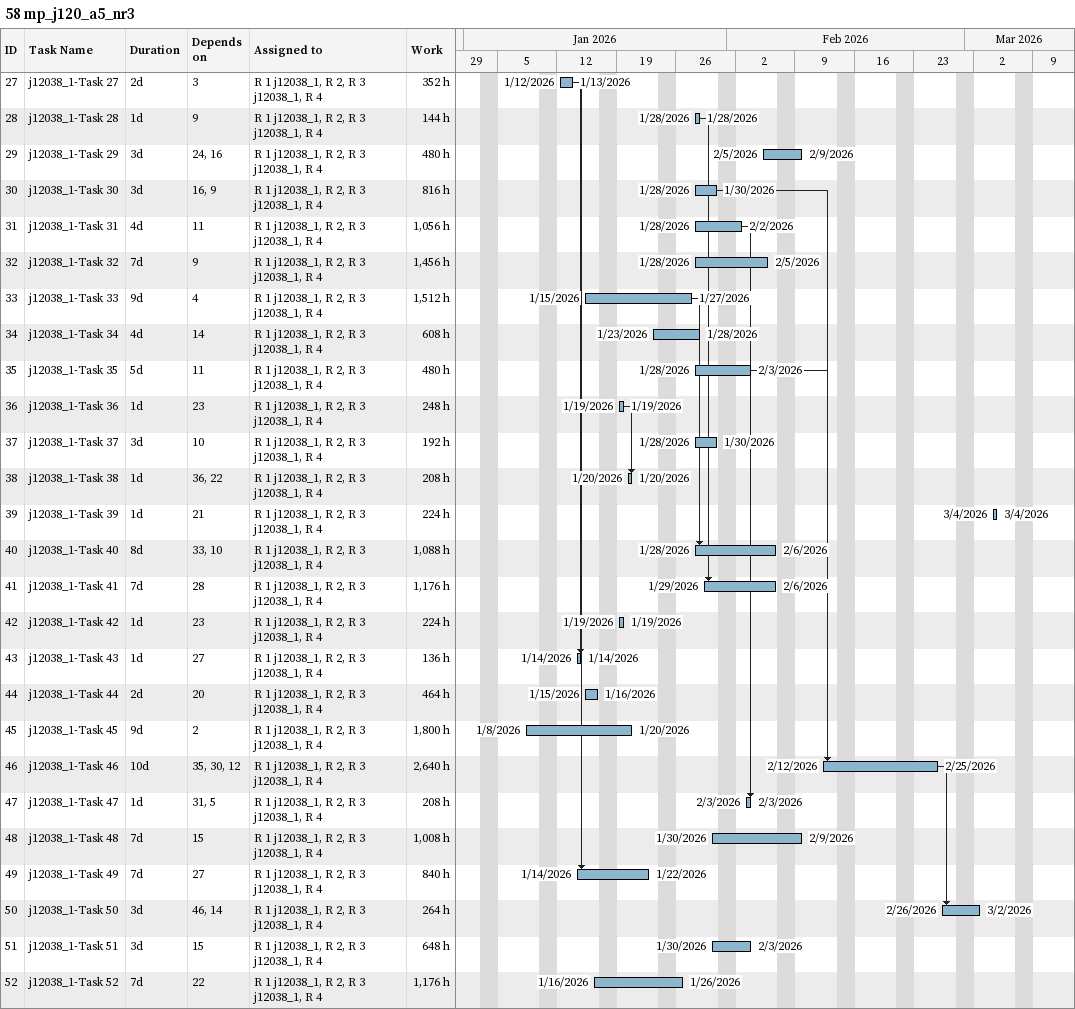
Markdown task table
58 mp_j120_a5_nr3

| ID | Task | Duration | Start | Finish | Predecessors | Resources | Work (h) |
|---|---|---|---|---|---|---|---|
| 27 | j12038_1-Task 27 | 2d | 2026-01-12 | 2026-01-13 | 3 | R 1 j12038_1, R 2, R 3 j12038_1, R 4 | 352 |
| 28 | j12038_1-Task 28 | 1d | 2026-01-28 | 2026-01-28 | 9 | R 1 j12038_1, R 2, R 3 j12038_1, R 4 | 144 |
| 29 | j12038_1-Task 29 | 3d | 2026-02-05 | 2026-02-09 | 24, 16 | R 1 j12038_1, R 2, R 3 j12038_1, R 4 | 480 |
| 30 | j12038_1-Task 30 | 3d | 2026-01-28 | 2026-01-30 | 16, 9 | R 1 j12038_1, R 2, R 3 j12038_1, R 4 | 816 |
| 31 | j12038_1-Task 31 | 4d | 2026-01-28 | 2026-02-02 | 11 | R 1 j12038_1, R 2, R 3 j12038_1, R 4 | 1056 |
| 32 | j12038_1-Task 32 | 7d | 2026-01-28 | 2026-02-05 | 9 | R 1 j12038_1, R 2, R 3 j12038_1, R 4 | 1456 |
| 33 | j12038_1-Task 33 | 9d | 2026-01-15 | 2026-01-27 | 4 | R 1 j12038_1, R 2, R 3 j12038_1, R 4 | 1512 |
| 34 | j12038_1-Task 34 | 4d | 2026-01-23 | 2026-01-28 | 14 | R 1 j12038_1, R 2, R 3 j12038_1, R 4 | 608 |
| 35 | j12038_1-Task 35 | 5d | 2026-01-28 | 2026-02-03 | 11 | R 1 j12038_1, R 2, R 3 j12038_1, R 4 | 480 |
| 36 | j12038_1-Task 36 | 1d | 2026-01-19 | 2026-01-19 | 23 | R 1 j12038_1, R 2, R 3 j12038_1, R 4 | 248 |
| 37 | j12038_1-Task 37 | 3d | 2026-01-28 | 2026-01-30 | 10 | R 1 j12038_1, R 2, R 3 j12038_1, R 4 | 192 |
| 38 | j12038_1-Task 38 | 1d | 2026-01-20 | 2026-01-20 | 36, 22 | R 1 j12038_1, R 2, R 3 j12038_1, R 4 | 208 |
| 39 | j12038_1-Task 39 | 1d | 2026-03-04 | 2026-03-04 | 21 | R 1 j12038_1, R 2, R 3 j12038_1, R 4 | 224 |
| 40 | j12038_1-Task 40 | 8d | 2026-01-28 | 2026-02-06 | 33, 10 | R 1 j12038_1, R 2, R 3 j12038_1, R 4 | 1088 |
| 41 | j12038_1-Task 41 | 7d | 2026-01-29 | 2026-02-06 | 28 | R 1 j12038_1, R 2, R 3 j12038_1, R 4 | 1176 |
| 42 | j12038_1-Task 42 | 1d | 2026-01-19 | 2026-01-19 | 23 | R 1 j12038_1, R 2, R 3 j12038_1, R 4 | 224 |
| 43 | j12038_1-Task 43 | 1d | 2026-01-14 | 2026-01-14 | 27 | R 1 j12038_1, R 2, R 3 j12038_1, R 4 | 136 |
| 44 | j12038_1-Task 44 | 2d | 2026-01-15 | 2026-01-16 | 20 | R 1 j12038_1, R 2, R 3 j12038_1, R 4 | 464 |
| 45 | j12038_1-Task 45 | 9d | 2026-01-08 | 2026-01-20 | 2 | R 1 j12038_1, R 2, R 3 j12038_1, R 4 | 1800 |
| 46 | j12038_1-Task 46 | 10d | 2026-02-12 | 2026-02-25 | 35, 30, 12 | R 1 j12038_1, R 2, R 3 j12038_1, R 4 | 2640 |
| 47 | j12038_1-Task 47 | 1d | 2026-02-03 | 2026-02-03 | 31, 5 | R 1 j12038_1, R 2, R 3 j12038_1, R 4 | 208 |
| 48 | j12038_1-Task 48 | 7d | 2026-01-30 | 2026-02-09 | 15 | R 1 j12038_1, R 2, R 3 j12038_1, R 4 | 1008 |
| 49 | j12038_1-Task 49 | 7d | 2026-01-14 | 2026-01-22 | 27 | R 1 j12038_1, R 2, R 3 j12038_1, R 4 | 840 |
| 50 | j12038_1-Task 50 | 3d | 2026-02-26 | 2026-03-02 | 46, 14 | R 1 j12038_1, R 2, R 3 j12038_1, R 4 | 264 |
| 51 | j12038_1-Task 51 | 3d | 2026-01-30 | 2026-02-03 | 15 | R 1 j12038_1, R 2, R 3 j12038_1, R 4 | 648 |
| 52 | j12038_1-Task 52 | 7d | 2026-01-16 | 2026-01-26 | 22 | R 1 j12038_1, R 2, R 3 j12038_1, R 4 | 1176 |
